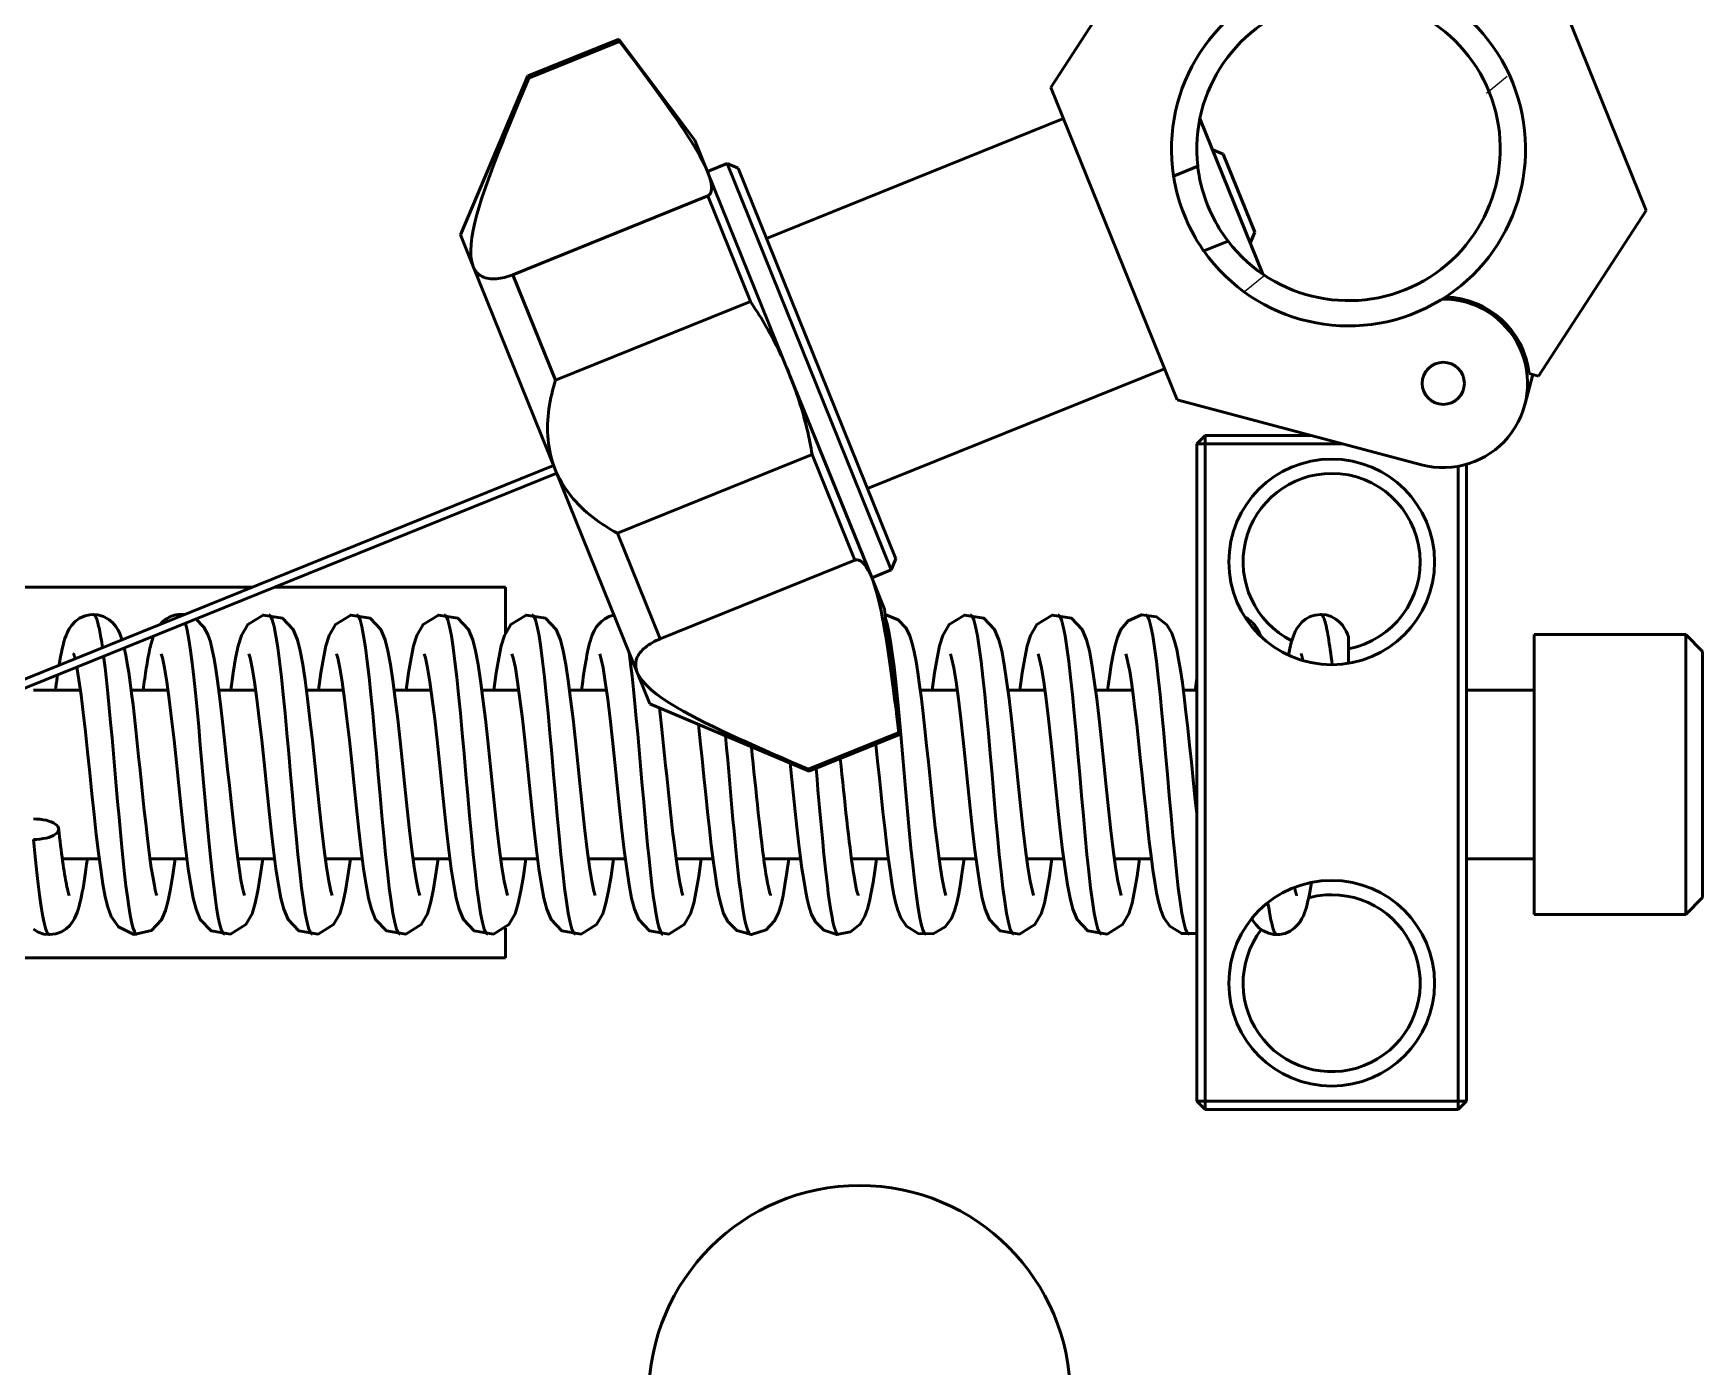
# Model space of a CAD drawing. Header units: millimetres. Extents: x 4915 to 15267, y 4787 to 10268.
# Drawn here: x 6015.1 to 6113.9, y 7292.2 to 7371.1 of the extents above; entities that cross this region are included whole.
import ezdxf

# ---------------------------------------------------------------- set-up
doc = ezdxf.new("R2010")
doc.units = ezdxf.units.MM
doc.layers.add('ハッチング', color=20, linetype='Continuous', lineweight=25)
doc.layers.add('外形線', color=7, linetype='Continuous', lineweight=50)

msp = doc.modelspace()

# ---------------------------------------------------------------- hatches: boundary and pattern name
at = {"layer": 'ハッチング'}
h = msp.add_hatch(dxfattribs=at)
h.set_pattern_fill('ANSI31', color=256, scale=253.44936, angle=-5.65199, style=0)
h.set_pattern_definition([(39.348, (4647.53, 6298.67), (-20.0868, 24.49934), [])])
h.paths.add_polyline_path([(6085.832, 7358.798), (6084.4, 7358.219), (6086.926, 7355.695), (6090.152, 7354.165), (6093.705, 7353.809), (6097.171, 7354.665), (6100.149, 7356.637), (6102.291, 7359.493), (6103.35, 7362.904), (6103.202, 7366.471), (6101.864, 7369.782), (6099.492, 7372.451), (6096.362, 7374.169), (6092.836, 7374.736), (6089.325, 7374.086), (6086.236, 7372.294), (6083.929, 7369.569), (6082.67, 7366.228), (6082.607, 7362.657), (6084.039, 7363.236), (6084.302, 7366.644), (6085.82, 7369.706), (6088.372, 7371.979), (6091.589, 7373.134), (6095.004, 7373.004), (6098.123, 7371.607), (6100.495, 7369.146), (6101.775, 7365.978), (6101.779, 7362.56), (6100.505, 7359.388), (6098.139, 7356.922), (6095.023, 7355.519), (6091.608, 7355.381), (6088.389, 7356.53)])

# ---------------------------------------------------------------- linework, layer by layer
at = {"layer": '外形線'}
for p, q in [((6082.311, 7378.631), (6075.345, 7367.904)), ((6110.576, 7360.614), (6103.1, 7379.118)), ((6044.399, 7368.584), (6049.771, 7370.755)), ((6044.452, 7368.453), (6049.825, 7370.624)), ((6049.825, 7370.624), (6049.771, 7370.755)), ((6054.279, 7364.774), (6049.771, 7370.755)), ((6040.401, 7359.167), (6044.399, 7368.584)), ((6044.452, 7368.453), (6044.399, 7368.584)), ((6075.345, 7367.904), (6082.821, 7349.401)), ((6076.093, 7366.054), (6058.514, 7358.952)), ((6084.162, 7366.058), (6087.881, 7356.853)), ((6055.03, 7362.914), (6054.279, 7364.774)), ((6085.55, 7363.956), (6084.9, 7364.231)), ((6085.55, 7363.956), (6087.419, 7359.33)), ((6056.183, 7363.391), (6055.026, 7362.923)), ((6059.886, 7350.896), (6055.03, 7362.914)), ((6065.901, 7339.336), (6056.183, 7363.391)), ((6056.832, 7363.115), (6056.183, 7363.391)), ((6056.832, 7363.115), (6066.177, 7339.986)), ((6082.607, 7362.657), (6084.039, 7363.236)), ((6043.503, 7356.816), (6055.035, 7361.475)), ((6057.56, 7355.225), (6055.035, 7361.475)), ((6104.208, 7350.809), (6110.576, 7360.614)), ((6041.152, 7357.308), (6040.401, 7359.167)), ((6085.832, 7358.798), (6084.4, 7358.219)), ((6087.419, 7359.33), (6087.143, 7358.68)), ((6046.008, 7345.289), (6041.152, 7357.308)), ((6043.503, 7356.816), (6046.029, 7350.566)), ((6057.56, 7355.225), (6046.029, 7350.566)), ((6064.741, 7338.878), (6059.886, 7350.896)), ((6082.073, 7351.251), (6064.495, 7344.149)), ((6103.869, 7350.906), (6103.39, 7349.101)), ((6104.208, 7350.809), (6103.647, 7350.97)), ((6082.821, 7349.401), (6097.287, 7345.56)), ((6084.479, 7347.296), (6083.98, 7346.797)), ((6084.479, 7346.797), (6083.98, 7346.797)), ((6083.98, 7346.797), (6083.98, 7307.882)), ((6090.747, 7347.296), (6084.479, 7347.296)), ((6084.479, 7346.797), (6084.479, 7347.296)), ((6084.479, 7346.797), (6092.626, 7346.797)), ((6084.479, 7307.882), (6084.479, 7346.797)), ((6049.688, 7341.508), (6061.22, 7346.167)), ((6063.745, 7339.916), (6061.22, 7346.167)), ((6045.915, 7345.52), (5987.534, 7321.933)), ((5987.721, 7321.471), (6046.101, 7345.058)), ((6050.864, 7333.271), (6046.008, 7345.289)), ((6099.447, 7345.471), (6099.447, 7307.882)), ((6099.945, 7307.882), (6099.945, 7345.587)), ((6049.688, 7341.508), (6052.214, 7335.257)), ((6063.745, 7339.916), (6052.214, 7335.257)), ((6066.177, 7339.986), (6065.901, 7339.336)), ((6065.493, 7337.019), (6064.741, 7338.878)), ((6065.901, 7339.336), (6064.745, 7338.869)), ((6006.149, 7338.316), (6028.082, 7338.316)), ((6029.414, 7338.316), (6043.069, 7338.316)), ((6043.069, 7335.604), (6043.069, 7338.316)), ((6065.493, 7337.019), (6066.405, 7329.585)), ((6103.937, 7335.504), (6103.937, 7318.94)), ((6103.937, 7335.504), (6112.917, 7335.504)), ((6112.917, 7318.94), (6112.917, 7335.504)), ((6113.915, 7334.506), (6112.917, 7335.504)), ((6113.915, 7334.506), (6113.915, 7319.938)), ((6051.615, 7331.412), (6050.864, 7333.271)), ((6017.914, 7332.211), (6015.13, 7332.211)), ((6023.103, 7332.211), (6020.918, 7332.211)), ((6028.292, 7332.211), (6026.107, 7332.211)), ((6033.48, 7332.211), (6031.295, 7332.211)), ((6038.669, 7332.211), (6036.484, 7332.211)), ((6043.858, 7332.211), (6041.673, 7332.211)), ((6049.046, 7332.211), (6046.861, 7332.211)), ((6069.801, 7332.211), (6067.616, 7332.211)), ((6074.99, 7332.211), (6072.805, 7332.211)), ((6080.179, 7332.211), (6077.994, 7332.211)), ((6083.98, 7332.211), (6083.183, 7332.211)), ((6103.937, 7332.211), (6099.945, 7332.211)), ((6051.615, 7331.412), (6061.032, 7327.414)), ((6066.352, 7329.716), (6060.979, 7327.546)), ((6061.032, 7327.414), (6066.405, 7329.585)), ((6066.405, 7329.585), (6066.352, 7329.716)), ((6061.032, 7327.414), (6060.979, 7327.546)), ((6019.03, 7322.233), (6016.845, 7322.233)), ((6024.218, 7322.233), (6022.033, 7322.233)), ((6029.407, 7322.233), (6027.222, 7322.233)), ((6034.596, 7322.233), (6032.411, 7322.233)), ((6039.785, 7322.233), (6037.6, 7322.233)), ((6044.973, 7322.233), (6042.788, 7322.233)), ((6050.162, 7322.233), (6047.977, 7322.233)), ((6055.351, 7322.233), (6053.166, 7322.233)), ((6060.54, 7322.233), (6058.355, 7322.233)), ((6065.728, 7322.233), (6063.543, 7322.233)), ((6070.917, 7322.233), (6068.732, 7322.233)), ((6076.106, 7322.233), (6073.921, 7322.233)), ((6081.294, 7322.233), (6079.109, 7322.233)), ((6103.937, 7322.233), (6099.945, 7322.233)), ((6113.915, 7319.938), (6112.917, 7318.94)), ((6043.069, 7316.363), (6043.069, 7318.135)), ((6103.937, 7318.94), (6112.917, 7318.94)), ((6043.069, 7316.363), (6006.149, 7316.363)), ((6084.479, 7307.882), (6083.98, 7307.882)), ((6083.98, 7307.882), (6084.479, 7307.383)), ((6099.447, 7307.882), (6084.479, 7307.882)), ((6084.479, 7307.882), (6084.479, 7307.383)), ((6084.479, 7307.383), (6099.447, 7307.383)), ((6099.447, 7307.383), (6099.945, 7307.882)), ((6099.447, 7307.383), (6099.447, 7307.882)), ((6099.945, 7307.882), (6099.447, 7307.882))]:
    msp.add_line(p, q, dxfattribs=at).dxf.unprotected_set("ltscale", 0)
for points in [[(6049.825, 7370.624), (6050.099, 7370.258), (6050.378, 7369.887), (6050.658, 7369.512), (6050.938, 7369.136), (6051.217, 7368.76), (6051.493, 7368.387), (6051.764, 7368.018), (6052.029, 7367.656), (6052.286, 7367.301), (6052.535, 7366.955), (6052.773, 7366.621), (6053, 7366.298), (6053.224, 7365.976), (6053.444, 7365.655), (6053.658, 7365.336), (6053.864, 7365.023), (6054.059, 7364.717), (6054.243, 7364.42), (6054.413, 7364.134), (6054.568, 7363.861), (6054.707, 7363.601), (6054.831, 7363.356), (6054.939, 7363.127), (6055.03, 7362.914)], [(6041.152, 7357.308), (6041.071, 7357.576), (6041.024, 7357.886), (6041.011, 7358.234), (6041.03, 7358.615), (6041.08, 7359.025), (6041.158, 7359.459), (6041.26, 7359.911), (6041.38, 7360.373), (6041.515, 7360.839), (6041.659, 7361.302), (6041.814, 7361.768), (6041.979, 7362.248), (6042.156, 7362.739), (6042.342, 7363.241), (6042.536, 7363.752), (6042.736, 7364.27), (6042.943, 7364.792), (6043.153, 7365.319), (6043.367, 7365.847), (6043.584, 7366.376), (6043.801, 7366.903), (6044.019, 7367.426), (6044.236, 7367.943), (6044.452, 7368.453)], [(6055.03, 7362.914), (6055.066, 7362.821), (6055.1, 7362.73), (6055.131, 7362.641), (6055.158, 7362.554), (6055.183, 7362.469), (6055.205, 7362.387), (6055.223, 7362.307), (6055.238, 7362.23), (6055.25, 7362.156), (6055.258, 7362.085), (6055.264, 7362.018), (6055.265, 7361.954), (6055.263, 7361.893), (6055.258, 7361.836), (6055.249, 7361.783), (6055.237, 7361.734), (6055.222, 7361.688), (6055.203, 7361.647), (6055.182, 7361.609), (6055.158, 7361.574), (6055.131, 7361.544), (6055.101, 7361.517), (6055.069, 7361.494), (6055.035, 7361.475)], [(6084.4, 7358.219), (6084.347, 7358.295), (6084.278, 7358.395), (6084.198, 7358.516), (6084.108, 7358.655), (6084.012, 7358.809), (6083.908, 7358.984), (6083.798, 7359.179), (6083.683, 7359.391), (6083.568, 7359.617), (6083.455, 7359.853), (6083.347, 7360.094), (6083.246, 7360.334), (6083.152, 7360.577), (6083.062, 7360.826), (6082.979, 7361.074), (6082.905, 7361.317), (6082.84, 7361.549), (6082.785, 7361.766), (6082.738, 7361.964), (6082.7, 7362.141), (6082.668, 7362.304), (6082.641, 7362.447), (6082.621, 7362.566), (6082.607, 7362.657)], [(6084.039, 7363.236), (6084.05, 7363.143), (6084.066, 7363.022), (6084.087, 7362.877), (6084.114, 7362.713), (6084.147, 7362.534), (6084.189, 7362.334), (6084.24, 7362.115), (6084.301, 7361.881), (6084.372, 7361.637), (6084.452, 7361.388), (6084.54, 7361.139), (6084.634, 7360.895), (6084.736, 7360.655), (6084.845, 7360.414), (6084.961, 7360.179), (6085.079, 7359.954), (6085.198, 7359.744), (6085.313, 7359.551), (6085.422, 7359.378), (6085.523, 7359.226), (6085.618, 7359.089), (6085.703, 7358.97), (6085.775, 7358.872), (6085.832, 7358.798)], [(6043.503, 7356.816), (6043.381, 7356.771), (6043.258, 7356.73), (6043.135, 7356.692), (6043.012, 7356.659), (6042.889, 7356.631), (6042.767, 7356.607), (6042.647, 7356.589), (6042.528, 7356.576), (6042.411, 7356.569), (6042.296, 7356.568), (6042.185, 7356.573), (6042.077, 7356.586), (6041.972, 7356.606), (6041.872, 7356.633), (6041.776, 7356.668), (6041.685, 7356.71), (6041.598, 7356.759), (6041.517, 7356.816), (6041.442, 7356.88), (6041.372, 7356.951), (6041.307, 7357.029), (6041.249, 7357.115), (6041.198, 7357.208), (6041.152, 7357.308)], [(6057.56, 7355.225), (6057.664, 7355.071), (6057.769, 7354.915), (6057.874, 7354.754), (6057.98, 7354.59), (6058.085, 7354.423), (6058.191, 7354.253), (6058.296, 7354.08), (6058.401, 7353.904), (6058.505, 7353.726), (6058.608, 7353.545), (6058.71, 7353.362), (6058.811, 7353.177), (6058.911, 7352.991), (6059.009, 7352.802), (6059.106, 7352.613), (6059.201, 7352.422), (6059.294, 7352.231), (6059.385, 7352.04), (6059.474, 7351.848), (6059.561, 7351.656), (6059.646, 7351.465), (6059.729, 7351.274), (6059.808, 7351.085), (6059.886, 7350.896)], [(6059.886, 7350.896), (6059.961, 7350.707), (6060.035, 7350.515), (6060.109, 7350.32), (6060.18, 7350.124), (6060.251, 7349.926), (6060.32, 7349.726), (6060.387, 7349.524), (6060.453, 7349.322), (6060.517, 7349.119), (6060.579, 7348.916), (6060.639, 7348.712), (6060.697, 7348.509), (6060.753, 7348.306), (6060.807, 7348.103), (6060.858, 7347.901), (6060.907, 7347.701), (6060.954, 7347.502), (6060.998, 7347.304), (6061.041, 7347.108), (6061.081, 7346.915), (6061.119, 7346.724), (6061.155, 7346.535), (6061.188, 7346.35), (6061.22, 7346.167)], [(6046.008, 7345.289), (6045.928, 7345.498), (6045.857, 7345.711), (6045.792, 7345.928), (6045.736, 7346.148), (6045.688, 7346.37), (6045.647, 7346.595), (6045.613, 7346.822), (6045.587, 7347.05), (6045.569, 7347.279), (6045.558, 7347.509), (6045.555, 7347.738), (6045.559, 7347.968), (6045.569, 7348.197), (6045.587, 7348.425), (6045.61, 7348.651), (6045.639, 7348.876), (6045.673, 7349.098), (6045.712, 7349.318), (6045.756, 7349.535), (6045.804, 7349.749), (6045.855, 7349.96), (6045.91, 7350.166), (6045.968, 7350.368), (6046.029, 7350.566)], [(6049.688, 7341.508), (6049.507, 7341.608), (6049.325, 7341.713), (6049.143, 7341.823), (6048.959, 7341.939), (6048.776, 7342.06), (6048.594, 7342.186), (6048.413, 7342.317), (6048.234, 7342.453), (6048.057, 7342.594), (6047.883, 7342.741), (6047.712, 7342.893), (6047.545, 7343.05), (6047.383, 7343.212), (6047.226, 7343.38), (6047.075, 7343.553), (6046.929, 7343.73), (6046.789, 7343.912), (6046.655, 7344.099), (6046.529, 7344.289), (6046.409, 7344.483), (6046.297, 7344.68), (6046.192, 7344.88), (6046.096, 7345.083), (6046.008, 7345.289)], [(6063.745, 7339.916), (6063.783, 7339.927), (6063.822, 7339.933), (6063.862, 7339.934), (6063.903, 7339.931), (6063.944, 7339.923), (6063.985, 7339.91), (6064.028, 7339.893), (6064.07, 7339.871), (6064.113, 7339.844), (6064.156, 7339.812), (6064.2, 7339.775), (6064.243, 7339.732), (6064.287, 7339.685), (6064.33, 7339.633), (6064.373, 7339.576), (6064.416, 7339.515), (6064.458, 7339.449), (6064.5, 7339.379), (6064.542, 7339.305), (6064.583, 7339.226), (6064.624, 7339.145), (6064.664, 7339.059), (6064.703, 7338.97), (6064.741, 7338.878)], [(6064.741, 7338.878), (6064.824, 7338.662), (6064.905, 7338.422), (6064.986, 7338.16), (6065.066, 7337.876), (6065.144, 7337.572), (6065.221, 7337.248), (6065.295, 7336.907), (6065.367, 7336.551), (6065.437, 7336.182), (6065.504, 7335.805), (6065.569, 7335.421), (6065.632, 7335.034), (6065.693, 7334.644), (6065.753, 7334.238), (6065.815, 7333.817), (6065.876, 7333.383), (6065.937, 7332.938), (6065.999, 7332.484), (6066.06, 7332.024), (6066.12, 7331.56), (6066.18, 7331.095), (6066.238, 7330.631), (6066.296, 7330.17), (6066.352, 7329.716)], [(6016.65, 7333.697), (6016.695, 7333.962), (6016.741, 7334.212), (6016.787, 7334.448), (6016.836, 7334.671), (6016.887, 7334.883), (6016.941, 7335.083), (6017, 7335.274), (6017.064, 7335.461), (6017.145, 7335.65), (6017.251, 7335.848), (6017.396, 7336.059), (6017.597, 7336.277), (6017.865, 7336.476), (6018.194, 7336.625), (6018.559, 7336.697), (6018.934, 7336.68), (6019.289, 7336.577), (6019.596, 7336.406), (6019.839, 7336.196), (6020.018, 7335.978), (6020.145, 7335.771), (6020.238, 7335.578), (6020.313, 7335.39), (6020.377, 7335.203)], [(6019.218, 7334.733), (6019.196, 7334.889), (6019.173, 7335.039), (6019.151, 7335.182), (6019.128, 7335.32), (6019.105, 7335.451), (6019.083, 7335.577), (6019.06, 7335.696), (6019.038, 7335.808), (6019.015, 7335.914), (6018.993, 7336.014), (6018.97, 7336.107), (6018.947, 7336.194), (6018.925, 7336.273), (6018.902, 7336.347), (6018.88, 7336.413), (6018.857, 7336.473), (6018.835, 7336.526), (6018.812, 7336.572), (6018.789, 7336.611), (6018.767, 7336.643), (6018.744, 7336.668), (6018.722, 7336.686), (6018.699, 7336.697), (6018.677, 7336.701)], [(6022.627, 7336.112), (6022.663, 7336.153), (6022.702, 7336.195), (6022.743, 7336.237), (6022.787, 7336.278), (6022.833, 7336.318), (6022.881, 7336.358), (6022.932, 7336.397), (6022.986, 7336.434), (6023.042, 7336.469), (6023.1, 7336.503), (6023.161, 7336.534), (6023.223, 7336.564), (6023.287, 7336.591), (6023.353, 7336.615), (6023.42, 7336.637), (6023.488, 7336.655), (6023.557, 7336.671), (6023.628, 7336.683), (6023.699, 7336.692), (6023.771, 7336.698), (6023.843, 7336.701), (6023.915, 7336.701), (6023.986, 7336.697), (6024.057, 7336.69)], [(6023.953, 7336.645), (6023.95, 7336.649), (6023.946, 7336.653), (6023.942, 7336.657), (6023.939, 7336.661), (6023.935, 7336.665), (6023.931, 7336.668), (6023.928, 7336.671), (6023.924, 7336.675), (6023.92, 7336.677), (6023.917, 7336.68), (6023.913, 7336.683), (6023.909, 7336.685), (6023.906, 7336.687), (6023.902, 7336.689), (6023.898, 7336.691), (6023.895, 7336.693), (6023.891, 7336.694), (6023.887, 7336.695), (6023.884, 7336.696), (6023.88, 7336.697), (6023.876, 7336.698), (6023.873, 7336.699), (6023.869, 7336.699), (6023.865, 7336.699)], [(6026.46, 7317.743), (6026.363, 7317.809), (6026.266, 7318.004), (6026.17, 7318.324), (6026.073, 7318.764), (6025.976, 7319.321), (6025.88, 7319.988), (6025.783, 7320.754), (6025.686, 7321.607), (6025.59, 7322.536), (6025.493, 7323.53), (6025.396, 7324.576), (6025.299, 7325.657), (6025.203, 7326.76), (6025.106, 7327.869), (6025.009, 7328.968), (6024.913, 7330.044), (6024.816, 7331.082), (6024.719, 7332.068), (6024.623, 7332.986), (6024.526, 7333.824), (6024.429, 7334.573), (6024.333, 7335.222), (6024.236, 7335.762), (6024.139, 7336.184)], [(6024.749, 7336.431), (6025.226, 7335.949), (6025.458, 7335.504), (6025.602, 7335.078), (6025.719, 7334.611), (6025.828, 7334.072), (6025.93, 7333.461), (6026.031, 7332.779), (6026.13, 7332.026), (6026.23, 7331.206), (6026.33, 7330.335), (6026.429, 7329.428), (6026.528, 7328.488), (6026.627, 7327.533), (6026.726, 7326.578), (6026.825, 7325.632), (6026.924, 7324.713), (6027.023, 7323.834), (6027.122, 7323.006), (6027.22, 7322.249), (6027.318, 7321.57), (6027.413, 7320.988), (6027.504, 7320.523), (6027.583, 7320.197), (6027.626, 7320.066)], [(6026.813, 7332.211), (6026.955, 7333.235), (6027.1, 7334.115), (6027.248, 7334.837), (6027.44, 7335.459), (6027.813, 7336.109), (6028.724, 7336.666), (6029.868, 7336.475), (6030.504, 7335.803), (6030.757, 7335.193), (6030.924, 7334.537), (6031.073, 7333.744), (6031.216, 7332.801), (6031.358, 7331.711), (6031.499, 7330.508), (6031.64, 7329.217), (6031.78, 7327.875), (6031.921, 7326.518), (6032.061, 7325.187), (6032.202, 7323.92), (6032.342, 7322.759), (6032.481, 7321.74), (6032.616, 7320.909), (6032.741, 7320.314), (6032.814, 7320.066)], [(6031.648, 7317.745), (6031.54, 7317.824), (6031.432, 7318.067), (6031.324, 7318.467), (6031.216, 7319.015), (6031.108, 7319.702), (6031, 7320.52), (6030.892, 7321.453), (6030.784, 7322.484), (6030.676, 7323.595), (6030.567, 7324.769), (6030.459, 7325.985), (6030.351, 7327.222), (6030.243, 7328.46), (6030.135, 7329.675), (6030.027, 7330.849), (6029.919, 7331.96), (6029.811, 7332.992), (6029.703, 7333.925), (6029.595, 7334.741), (6029.486, 7335.429), (6029.378, 7335.978), (6029.27, 7336.378), (6029.162, 7336.619), (6029.054, 7336.699)], [(6032.001, 7332.211), (6032.144, 7333.236), (6032.289, 7334.115), (6032.439, 7334.838), (6032.633, 7335.461), (6033.001, 7336.108), (6033.914, 7336.667), (6035.057, 7336.475), (6035.693, 7335.803), (6035.946, 7335.193), (6036.112, 7334.537), (6036.262, 7333.744), (6036.405, 7332.799), (6036.547, 7331.709), (6036.688, 7330.507), (6036.829, 7329.214), (6036.969, 7327.874), (6037.11, 7326.515), (6037.25, 7325.186), (6037.391, 7323.918), (6037.531, 7322.758), (6037.67, 7321.739), (6037.805, 7320.908), (6037.93, 7320.314), (6038.003, 7320.066)], [(6036.837, 7317.745), (6036.729, 7317.827), (6036.621, 7318.067), (6036.513, 7318.465), (6036.405, 7319.015), (6036.297, 7319.704), (6036.189, 7320.52), (6036.08, 7321.452), (6035.972, 7322.483), (6035.864, 7323.596), (6035.756, 7324.77), (6035.648, 7325.985), (6035.54, 7327.222), (6035.432, 7328.459), (6035.324, 7329.675), (6035.216, 7330.85), (6035.108, 7331.961), (6034.999, 7332.991), (6034.891, 7333.923), (6034.783, 7334.742), (6034.675, 7335.431), (6034.567, 7335.977), (6034.459, 7336.376), (6034.351, 7336.619), (6034.243, 7336.701)], [(6037.19, 7332.211), (6037.332, 7333.237), (6037.478, 7334.115), (6037.629, 7334.839), (6037.822, 7335.462), (6038.189, 7336.107), (6039.104, 7336.667), (6040.247, 7336.474), (6040.882, 7335.802), (6041.135, 7335.192), (6041.301, 7334.537), (6041.45, 7333.743), (6041.594, 7332.799), (6041.736, 7331.708), (6041.877, 7330.506), (6042.018, 7329.214), (6042.158, 7327.873), (6042.299, 7326.515), (6042.439, 7325.186), (6042.58, 7323.918), (6042.719, 7322.758), (6042.858, 7321.739), (6042.994, 7320.908), (6043.119, 7320.314), (6043.192, 7320.066)], [(6042.026, 7317.743), (6041.918, 7317.826), (6041.81, 7318.069), (6041.702, 7318.466), (6041.593, 7319.013), (6041.485, 7319.703), (6041.377, 7320.521), (6041.269, 7321.453), (6041.161, 7322.483), (6041.053, 7323.595), (6040.945, 7324.769), (6040.837, 7325.985), (6040.729, 7327.222), (6040.621, 7328.459), (6040.512, 7329.675), (6040.404, 7330.849), (6040.296, 7331.961), (6040.188, 7332.992), (6040.08, 7333.923), (6039.972, 7334.74), (6039.864, 7335.43), (6039.756, 7335.979), (6039.648, 7336.377), (6039.54, 7336.617), (6039.431, 7336.699)], [(6042.379, 7332.211), (6042.521, 7333.236), (6042.667, 7334.115), (6042.817, 7334.839), (6043.011, 7335.462), (6043.378, 7336.107), (6044.292, 7336.667), (6045.435, 7336.475), (6046.071, 7335.803), (6046.324, 7335.193), (6046.49, 7334.537), (6046.639, 7333.743), (6046.783, 7332.799), (6046.925, 7331.708), (6047.066, 7330.506), (6047.206, 7329.214), (6047.347, 7327.873), (6047.487, 7326.515), (6047.628, 7325.186), (6047.768, 7323.918), (6047.908, 7322.758), (6048.047, 7321.739), (6048.183, 7320.908), (6048.307, 7320.314), (6048.38, 7320.066)], [(6047.215, 7317.745), (6047.106, 7317.824), (6046.998, 7318.067), (6046.89, 7318.467), (6046.782, 7319.015), (6046.674, 7319.702), (6046.566, 7320.52), (6046.458, 7321.453), (6046.35, 7322.484), (6046.242, 7323.595), (6046.134, 7324.769), (6046.026, 7325.985), (6045.917, 7327.222), (6045.809, 7328.46), (6045.701, 7329.675), (6045.593, 7330.848), (6045.485, 7331.96), (6045.377, 7332.992), (6045.269, 7333.925), (6045.161, 7334.741), (6045.053, 7335.429), (6044.945, 7335.978), (6044.836, 7336.378), (6044.728, 7336.619), (6044.62, 7336.699)], [(6047.568, 7332.211), (6047.603, 7332.48), (6047.639, 7332.741), (6047.674, 7332.994), (6047.71, 7333.238), (6047.746, 7333.473), (6047.782, 7333.698), (6047.819, 7333.913), (6047.856, 7334.117), (6047.892, 7334.312), (6047.929, 7334.496), (6047.967, 7334.673), (6048.007, 7334.842), (6048.05, 7335.005), (6048.096, 7335.162), (6048.146, 7335.315), (6048.201, 7335.466), (6048.263, 7335.618), (6048.341, 7335.776), (6048.441, 7335.94), (6048.571, 7336.112), (6048.742, 7336.288), (6048.954, 7336.45), (6049.208, 7336.582), (6049.491, 7336.669)], [(6065.532, 7336.693), (6066.317, 7336.39), (6066.776, 7335.887), (6066.996, 7335.431), (6067.139, 7334.983), (6067.256, 7334.486), (6067.365, 7333.911), (6067.471, 7333.256), (6067.576, 7332.518), (6067.68, 7331.705), (6067.783, 7330.833), (6067.887, 7329.909), (6067.99, 7328.945), (6068.093, 7327.96), (6068.196, 7326.965), (6068.299, 7325.975), (6068.402, 7325.01), (6068.505, 7324.08), (6068.607, 7323.205), (6068.71, 7322.399), (6068.811, 7321.677), (6068.911, 7321.057), (6069.007, 7320.555), (6069.09, 7320.207), (6069.135, 7320.066)], [(6067.969, 7317.746), (6067.869, 7317.815), (6067.769, 7318.022), (6067.668, 7318.367), (6067.568, 7318.843), (6067.468, 7319.442), (6067.367, 7320.154), (6067.267, 7320.971), (6067.167, 7321.882), (6067.066, 7322.871), (6066.966, 7323.924), (6066.866, 7325.025), (6066.765, 7326.158), (6066.665, 7327.308), (6066.564, 7328.457), (6066.464, 7329.587), (6066.364, 7330.683), (6066.263, 7331.726), (6066.163, 7332.703), (6066.063, 7333.601), (6065.962, 7334.404), (6065.862, 7335.101), (6065.762, 7335.68), (6065.661, 7336.136), (6065.561, 7336.461)], [(6068.323, 7332.211), (6068.465, 7333.237), (6068.61, 7334.115), (6068.761, 7334.839), (6068.954, 7335.462), (6069.322, 7336.107), (6070.236, 7336.667), (6071.379, 7336.474), (6072.015, 7335.803), (6072.267, 7335.193), (6072.434, 7334.537), (6072.583, 7333.743), (6072.726, 7332.799), (6072.868, 7331.708), (6073.009, 7330.506), (6073.15, 7329.214), (6073.29, 7327.873), (6073.431, 7326.515), (6073.571, 7325.186), (6073.712, 7323.918), (6073.852, 7322.758), (6073.991, 7321.739), (6074.127, 7320.908), (6074.251, 7320.314), (6074.324, 7320.066)], [(6073.158, 7317.744), (6073.05, 7317.827), (6072.942, 7318.068), (6072.834, 7318.465), (6072.726, 7319.013), (6072.618, 7319.703), (6072.51, 7320.521), (6072.402, 7321.452), (6072.293, 7322.483), (6072.185, 7323.595), (6072.077, 7324.769), (6071.969, 7325.985), (6071.861, 7327.222), (6071.753, 7328.459), (6071.645, 7329.675), (6071.537, 7330.849), (6071.429, 7331.962), (6071.321, 7332.992), (6071.212, 7333.923), (6071.104, 7334.741), (6070.996, 7335.431), (6070.888, 7335.979), (6070.78, 7336.376), (6070.672, 7336.618), (6070.564, 7336.7)], [(6073.511, 7332.211), (6073.654, 7333.237), (6073.799, 7334.115), (6073.95, 7334.839), (6074.143, 7335.462), (6074.511, 7336.107), (6075.424, 7336.667), (6076.568, 7336.474), (6077.203, 7335.803), (6077.456, 7335.193), (6077.622, 7334.537), (6077.772, 7333.743), (6077.915, 7332.799), (6078.057, 7331.708), (6078.198, 7330.506), (6078.339, 7329.214), (6078.479, 7327.873), (6078.62, 7326.515), (6078.76, 7325.186), (6078.901, 7323.918), (6079.04, 7322.758), (6079.179, 7321.739), (6079.315, 7320.908), (6079.44, 7320.314), (6079.513, 7320.066)], [(6078.347, 7317.744), (6078.239, 7317.825), (6078.131, 7318.068), (6078.023, 7318.467), (6077.915, 7319.014), (6077.806, 7319.702), (6077.698, 7320.52), (6077.59, 7321.453), (6077.482, 7322.484), (6077.374, 7323.595), (6077.266, 7324.769), (6077.158, 7325.985), (6077.05, 7327.222), (6076.942, 7328.459), (6076.834, 7329.675), (6076.725, 7330.848), (6076.617, 7331.961), (6076.509, 7332.992), (6076.401, 7333.924), (6076.293, 7334.74), (6076.185, 7335.429), (6076.077, 7335.979), (6075.969, 7336.378), (6075.861, 7336.618), (6075.753, 7336.698)], [(6078.7, 7332.211), (6078.808, 7333.002), (6078.917, 7333.712), (6079.028, 7334.33), (6079.145, 7334.864), (6079.287, 7335.34), (6079.491, 7335.808), (6079.919, 7336.327), (6080.701, 7336.683), (6081.588, 7336.562), (6082.208, 7336.078), (6082.501, 7335.583), (6082.666, 7335.124), (6082.791, 7334.628), (6082.906, 7334.054), (6083.016, 7333.394), (6083.125, 7332.645), (6083.233, 7331.814), (6083.34, 7330.917), (6083.447, 7329.964), (6083.554, 7328.967), (6083.66, 7327.948), (6083.767, 7326.916), (6083.874, 7325.892), (6083.98, 7324.897)], [(6083.536, 7317.746), (6083.428, 7317.825), (6083.319, 7318.066), (6083.211, 7318.466), (6083.103, 7319.015), (6082.995, 7319.703), (6082.887, 7320.52), (6082.779, 7321.452), (6082.671, 7322.484), (6082.563, 7323.596), (6082.455, 7324.769), (6082.347, 7325.985), (6082.238, 7327.222), (6082.13, 7328.459), (6082.022, 7329.676), (6081.914, 7330.849), (6081.806, 7331.96), (6081.698, 7332.991), (6081.59, 7333.924), (6081.482, 7334.742), (6081.374, 7335.43), (6081.266, 7335.977), (6081.158, 7336.377), (6081.049, 7336.62), (6080.941, 7336.7)], [(6086.833, 7336.536), (6086.907, 7336.497), (6086.977, 7336.455), (6087.044, 7336.41), (6087.107, 7336.363), (6087.167, 7336.315), (6087.223, 7336.265), (6087.275, 7336.214), (6087.324, 7336.163), (6087.368, 7336.112), (6087.41, 7336.061), (6087.448, 7336.01), (6087.484, 7335.96), (6087.516, 7335.91), (6087.547, 7335.862), (6087.574, 7335.814), (6087.6, 7335.767), (6087.625, 7335.721), (6087.647, 7335.675), (6087.669, 7335.63), (6087.689, 7335.586), (6087.707, 7335.542), (6087.725, 7335.498), (6087.743, 7335.454), (6087.759, 7335.41)], [(6089.398, 7334.292), (6089.438, 7334.492), (6089.479, 7334.682), (6089.522, 7334.863), (6089.569, 7335.037), (6089.619, 7335.206), (6089.675, 7335.37), (6089.737, 7335.532), (6089.811, 7335.698), (6089.907, 7335.872), (6090.034, 7336.054), (6090.204, 7336.243), (6090.423, 7336.423), (6090.69, 7336.57), (6090.994, 7336.667), (6091.316, 7336.701), (6091.638, 7336.669), (6091.942, 7336.573), (6092.209, 7336.426), (6092.43, 7336.247), (6092.6, 7336.059), (6092.727, 7335.874), (6092.823, 7335.701), (6092.898, 7335.536), (6092.961, 7335.375)], [(6091.992, 7333.725), (6091.964, 7333.955), (6091.935, 7334.177), (6091.907, 7334.391), (6091.879, 7334.597), (6091.851, 7334.795), (6091.823, 7334.984), (6091.795, 7335.164), (6091.767, 7335.335), (6091.739, 7335.497), (6091.711, 7335.649), (6091.683, 7335.792), (6091.655, 7335.925), (6091.627, 7336.048), (6091.599, 7336.16), (6091.571, 7336.262), (6091.543, 7336.353), (6091.515, 7336.434), (6091.487, 7336.504), (6091.459, 7336.563), (6091.431, 7336.612), (6091.403, 7336.65), (6091.375, 7336.677), (6091.347, 7336.693), (6091.319, 7336.699)], [(6021.624, 7332.211), (6021.647, 7332.388), (6021.67, 7332.562), (6021.693, 7332.731), (6021.717, 7332.897), (6021.74, 7333.059), (6021.763, 7333.217), (6021.787, 7333.371), (6021.81, 7333.522), (6021.834, 7333.669), (6021.858, 7333.811), (6021.882, 7333.95), (6021.906, 7334.084), (6021.93, 7334.215), (6021.955, 7334.341), (6021.98, 7334.462), (6022.005, 7334.58), (6022.03, 7334.694), (6022.057, 7334.805), (6022.084, 7334.913), (6022.112, 7335.017), (6022.141, 7335.12), (6022.171, 7335.219), (6022.202, 7335.318), (6022.236, 7335.415)], [(6050.864, 7333.271), (6050.827, 7333.374), (6050.8, 7333.477), (6050.782, 7333.579), (6050.774, 7333.68), (6050.775, 7333.78), (6050.785, 7333.878), (6050.804, 7333.975), (6050.831, 7334.071), (6050.868, 7334.164), (6050.913, 7334.256), (6050.966, 7334.345), (6051.027, 7334.432), (6051.097, 7334.516), (6051.173, 7334.598), (6051.256, 7334.677), (6051.345, 7334.753), (6051.439, 7334.826), (6051.539, 7334.897), (6051.643, 7334.964), (6051.751, 7335.029), (6051.863, 7335.091), (6051.977, 7335.149), (6052.095, 7335.205), (6052.214, 7335.257)], [(6092.961, 7333.808), (6092.961, 7333.941), (6092.961, 7334.069), (6092.961, 7334.192), (6092.961, 7334.31), (6092.961, 7334.422), (6092.961, 7334.527), (6092.961, 7334.626), (6092.961, 7334.717), (6092.961, 7334.802), (6092.961, 7334.881), (6092.961, 7334.953), (6092.961, 7335.019), (6092.961, 7335.079), (6092.961, 7335.133), (6092.961, 7335.181), (6092.961, 7335.223), (6092.961, 7335.26), (6092.961, 7335.292), (6092.961, 7335.318), (6092.961, 7335.339), (6092.961, 7335.355), (6092.961, 7335.366), (6092.961, 7335.373), (6092.961, 7335.375)], [(6017.596, 7334.079), (6017.591, 7334.101), (6017.586, 7334.122), (6017.581, 7334.143), (6017.576, 7334.163), (6017.571, 7334.182), (6017.566, 7334.2), (6017.561, 7334.218), (6017.556, 7334.234), (6017.552, 7334.251), (6017.547, 7334.266), (6017.543, 7334.28), (6017.539, 7334.294), (6017.535, 7334.307), (6017.531, 7334.318), (6017.528, 7334.329), (6017.525, 7334.339), (6017.522, 7334.348), (6017.519, 7334.355), (6017.517, 7334.362), (6017.515, 7334.368), (6017.513, 7334.372), (6017.512, 7334.375), (6017.511, 7334.377), (6017.511, 7334.378)], [(6021.271, 7317.745), (6021.188, 7317.793), (6021.106, 7317.934), (6021.023, 7318.168), (6020.94, 7318.493), (6020.858, 7318.906), (6020.775, 7319.403), (6020.692, 7319.978), (6020.61, 7320.624), (6020.527, 7321.335), (6020.444, 7322.107), (6020.362, 7322.93), (6020.279, 7323.797), (6020.197, 7324.697), (6020.114, 7325.622), (6020.031, 7326.563), (6019.949, 7327.51), (6019.866, 7328.455), (6019.783, 7329.388), (6019.701, 7330.3), (6019.618, 7331.18), (6019.535, 7332.021), (6019.453, 7332.812), (6019.37, 7333.549), (6019.287, 7334.223)], [(6020.506, 7334.717), (6020.599, 7334.281), (6020.688, 7333.793), (6020.773, 7333.254), (6020.858, 7332.665), (6020.941, 7332.027), (6021.026, 7331.341), (6021.11, 7330.616), (6021.193, 7329.863), (6021.276, 7329.086), (6021.36, 7328.289), (6021.443, 7327.484), (6021.527, 7326.68), (6021.61, 7325.881), (6021.694, 7325.096), (6021.777, 7324.339), (6021.86, 7323.612), (6021.943, 7322.924), (6022.026, 7322.287), (6022.108, 7321.707), (6022.189, 7321.191), (6022.268, 7320.752), (6022.342, 7320.403), (6022.405, 7320.162), (6022.437, 7320.066)], [(6028.701, 7322.233), (6028.559, 7321.208), (6028.413, 7320.329), (6028.262, 7319.605), (6028.069, 7318.982), (6027.702, 7318.337), (6026.788, 7317.777), (6025.645, 7317.97), (6025.009, 7318.642), (6024.756, 7319.252), (6024.59, 7319.907), (6024.441, 7320.701), (6024.297, 7321.645), (6024.155, 7322.736), (6024.014, 7323.938), (6023.874, 7325.23), (6023.733, 7326.571), (6023.592, 7327.929), (6023.452, 7329.258), (6023.312, 7330.526), (6023.172, 7331.686), (6023.033, 7332.705), (6022.897, 7333.536), (6022.773, 7334.13), (6022.699, 7334.378)], [(6033.89, 7322.233), (6033.747, 7321.208), (6033.602, 7320.329), (6033.451, 7319.605), (6033.258, 7318.982), (6032.89, 7318.337), (6031.977, 7317.777), (6030.833, 7317.97), (6030.198, 7318.642), (6029.945, 7319.252), (6029.779, 7319.907), (6029.629, 7320.701), (6029.486, 7321.645), (6029.344, 7322.736), (6029.203, 7323.938), (6029.062, 7325.23), (6028.922, 7326.571), (6028.781, 7327.929), (6028.641, 7329.258), (6028.5, 7330.526), (6028.361, 7331.686), (6028.222, 7332.705), (6028.086, 7333.536), (6027.961, 7334.13), (6027.888, 7334.378)], [(6039.078, 7322.233), (6038.936, 7321.208), (6038.791, 7320.329), (6038.64, 7319.605), (6038.447, 7318.982), (6038.079, 7318.337), (6037.165, 7317.777), (6036.022, 7317.97), (6035.386, 7318.642), (6035.134, 7319.252), (6034.967, 7319.907), (6034.818, 7320.701), (6034.675, 7321.645), (6034.533, 7322.736), (6034.392, 7323.938), (6034.251, 7325.23), (6034.111, 7326.571), (6033.97, 7327.929), (6033.83, 7329.258), (6033.689, 7330.526), (6033.549, 7331.686), (6033.41, 7332.705), (6033.274, 7333.536), (6033.15, 7334.13), (6033.077, 7334.378)], [(6044.267, 7322.233), (6044.125, 7321.208), (6043.98, 7320.329), (6043.828, 7319.605), (6043.635, 7318.982), (6043.268, 7318.337), (6042.354, 7317.777), (6041.211, 7317.97), (6040.575, 7318.642), (6040.322, 7319.252), (6040.156, 7319.907), (6040.007, 7320.701), (6039.863, 7321.645), (6039.721, 7322.736), (6039.58, 7323.938), (6039.44, 7325.23), (6039.299, 7326.571), (6039.159, 7327.929), (6039.018, 7329.258), (6038.878, 7330.526), (6038.738, 7331.686), (6038.599, 7332.705), (6038.463, 7333.536), (6038.339, 7334.13), (6038.266, 7334.378)], [(6049.456, 7322.233), (6049.314, 7321.208), (6049.168, 7320.329), (6049.017, 7319.605), (6048.824, 7318.982), (6048.457, 7318.337), (6047.543, 7317.777), (6046.4, 7317.97), (6045.764, 7318.642), (6045.511, 7319.252), (6045.345, 7319.907), (6045.196, 7320.701), (6045.052, 7321.645), (6044.91, 7322.736), (6044.769, 7323.938), (6044.628, 7325.23), (6044.488, 7326.571), (6044.347, 7327.929), (6044.207, 7329.258), (6044.067, 7330.526), (6043.927, 7331.686), (6043.788, 7332.705), (6043.652, 7333.536), (6043.527, 7334.13), (6043.454, 7334.378)], [(6054.645, 7322.233), (6054.502, 7321.208), (6054.357, 7320.329), (6054.206, 7319.605), (6054.013, 7318.982), (6053.645, 7318.337), (6052.731, 7317.777), (6051.588, 7317.97), (6050.952, 7318.642), (6050.7, 7319.252), (6050.534, 7319.907), (6050.384, 7320.701), (6050.241, 7321.645), (6050.099, 7322.736), (6049.958, 7323.938), (6049.817, 7325.23), (6049.677, 7326.571), (6049.536, 7327.929), (6049.396, 7329.258), (6049.255, 7330.526), (6049.116, 7331.686), (6048.977, 7332.705), (6048.841, 7333.536), (6048.716, 7334.13), (6048.643, 7334.378)], [(6052.403, 7317.746), (6052.319, 7317.794), (6052.236, 7317.939), (6052.152, 7318.179), (6052.068, 7318.514), (6051.984, 7318.94), (6051.9, 7319.45), (6051.816, 7320.039), (6051.733, 7320.701), (6051.649, 7321.432), (6051.565, 7322.222), (6051.481, 7323.065), (6051.397, 7323.949), (6051.314, 7324.867), (6051.23, 7325.809), (6051.146, 7326.766), (6051.062, 7327.728), (6050.978, 7328.685), (6050.894, 7329.626), (6050.811, 7330.543), (6050.727, 7331.425), (6050.643, 7332.264), (6050.559, 7333.051), (6050.475, 7333.779), (6050.391, 7334.439)], [(6075.4, 7322.233), (6075.257, 7321.208), (6075.112, 7320.329), (6074.961, 7319.605), (6074.768, 7318.982), (6074.4, 7318.337), (6073.486, 7317.777), (6072.343, 7317.97), (6071.707, 7318.642), (6071.455, 7319.252), (6071.288, 7319.907), (6071.139, 7320.701), (6070.996, 7321.645), (6070.854, 7322.736), (6070.713, 7323.938), (6070.572, 7325.23), (6070.432, 7326.571), (6070.291, 7327.929), (6070.151, 7329.258), (6070.01, 7330.526), (6069.87, 7331.686), (6069.731, 7332.705), (6069.596, 7333.536), (6069.471, 7334.13), (6069.398, 7334.378)], [(6080.588, 7322.233), (6080.446, 7321.208), (6080.301, 7320.329), (6080.149, 7319.605), (6079.956, 7318.982), (6079.589, 7318.337), (6078.675, 7317.777), (6077.532, 7317.97), (6076.896, 7318.642), (6076.644, 7319.252), (6076.477, 7319.908), (6076.328, 7320.701), (6076.185, 7321.645), (6076.042, 7322.736), (6075.902, 7323.938), (6075.761, 7325.23), (6075.62, 7326.571), (6075.48, 7327.929), (6075.339, 7329.258), (6075.199, 7330.526), (6075.059, 7331.686), (6074.92, 7332.705), (6074.784, 7333.536), (6074.66, 7334.13), (6074.587, 7334.378)], [(6083.98, 7317.807), (6083.087, 7317.808), (6082.384, 7318.237), (6082.03, 7318.744), (6081.849, 7319.2), (6081.717, 7319.679), (6081.601, 7320.226), (6081.491, 7320.858), (6081.383, 7321.577), (6081.275, 7322.381), (6081.169, 7323.254), (6081.063, 7324.184), (6080.957, 7325.164), (6080.851, 7326.171), (6080.745, 7327.193), (6080.639, 7328.215), (6080.533, 7329.215), (6080.427, 7330.181), (6080.321, 7331.093), (6080.216, 7331.934), (6080.111, 7332.689), (6080.008, 7333.338), (6079.909, 7333.864), (6079.823, 7334.23), (6079.775, 7334.378)], [(6090.265, 7333.967), (6090.258, 7333.997), (6090.251, 7334.026), (6090.245, 7334.054), (6090.238, 7334.081), (6090.232, 7334.107), (6090.226, 7334.132), (6090.219, 7334.156), (6090.214, 7334.179), (6090.208, 7334.201), (6090.202, 7334.222), (6090.197, 7334.242), (6090.191, 7334.261), (6090.186, 7334.278), (6090.181, 7334.294), (6090.176, 7334.309), (6090.172, 7334.323), (6090.168, 7334.335), (6090.164, 7334.346), (6090.161, 7334.356), (6090.158, 7334.363), (6090.156, 7334.369), (6090.154, 7334.374), (6090.153, 7334.377), (6090.153, 7334.378)], [(6016.435, 7332.211), (6016.44, 7332.251), (6016.446, 7332.291), (6016.451, 7332.331), (6016.456, 7332.37), (6016.461, 7332.41), (6016.466, 7332.449), (6016.472, 7332.488), (6016.477, 7332.527), (6016.482, 7332.565), (6016.487, 7332.604), (6016.493, 7332.642), (6016.498, 7332.68), (6016.503, 7332.718), (6016.508, 7332.756), (6016.513, 7332.793), (6016.519, 7332.831), (6016.524, 7332.868), (6016.529, 7332.905), (6016.534, 7332.942), (6016.54, 7332.978), (6016.545, 7333.015), (6016.55, 7333.051), (6016.555, 7333.087), (6016.561, 7333.123)], [(6023.512, 7322.233), (6023.382, 7321.285), (6023.248, 7320.46), (6023.112, 7319.769), (6022.95, 7319.176), (6022.706, 7318.61), (6022.118, 7317.989), (6021.077, 7317.755), (6020.157, 7318.2), (6019.732, 7318.814), (6019.532, 7319.371), (6019.384, 7319.989), (6019.247, 7320.729), (6019.115, 7321.596), (6018.985, 7322.588), (6018.855, 7323.678), (6018.726, 7324.848), (6018.596, 7326.071), (6018.467, 7327.316), (6018.338, 7328.557), (6018.209, 7329.759), (6018.08, 7330.895), (6017.952, 7331.93), (6017.824, 7332.838), (6017.7, 7333.583)], [(6060.979, 7327.546), (6060.47, 7327.763), (6059.955, 7327.984), (6059.435, 7328.209), (6058.912, 7328.437), (6058.389, 7328.666), (6057.868, 7328.898), (6057.351, 7329.13), (6056.839, 7329.363), (6056.335, 7329.596), (6055.841, 7329.829), (6055.359, 7330.061), (6054.89, 7330.292), (6054.438, 7330.522), (6054.003, 7330.75), (6053.578, 7330.983), (6053.157, 7331.224), (6052.749, 7331.473), (6052.363, 7331.727), (6052.005, 7331.985), (6051.684, 7332.245), (6051.406, 7332.506), (6051.173, 7332.765), (6050.992, 7333.021), (6050.864, 7333.271)], [(6083.889, 7332.211), (6083.893, 7332.24), (6083.896, 7332.27), (6083.9, 7332.299), (6083.904, 7332.328), (6083.908, 7332.357), (6083.911, 7332.385), (6083.915, 7332.414), (6083.919, 7332.443), (6083.923, 7332.471), (6083.927, 7332.5), (6083.93, 7332.528), (6083.934, 7332.556), (6083.938, 7332.584), (6083.942, 7332.613), (6083.946, 7332.64), (6083.95, 7332.668), (6083.953, 7332.696), (6083.957, 7332.724), (6083.961, 7332.751), (6083.965, 7332.779), (6083.969, 7332.806), (6083.972, 7332.834), (6083.976, 7332.861), (6083.98, 7332.888)], [(6052.178, 7331.173), (6052.24, 7330.637), (6052.301, 7330.083), (6052.363, 7329.513), (6052.425, 7328.931), (6052.487, 7328.342), (6052.548, 7327.749), (6052.61, 7327.152), (6052.672, 7326.556), (6052.734, 7325.964), (6052.795, 7325.383), (6052.857, 7324.812), (6052.919, 7324.255), (6052.98, 7323.715), (6053.042, 7323.199), (6053.103, 7322.708), (6053.164, 7322.243), (6053.225, 7321.81), (6053.286, 7321.413), (6053.345, 7321.055), (6053.404, 7320.739), (6053.459, 7320.471), (6053.509, 7320.262), (6053.55, 7320.12), (6053.569, 7320.066)], [(6059.833, 7322.233), (6059.723, 7321.421), (6059.61, 7320.695), (6059.496, 7320.066), (6059.374, 7319.525), (6059.223, 7319.04), (6058.992, 7318.553), (6058.487, 7318.021), (6057.629, 7317.743), (6056.754, 7317.984), (6056.219, 7318.513), (6055.975, 7319.002), (6055.823, 7319.48), (6055.7, 7320.014), (6055.584, 7320.638), (6055.471, 7321.353), (6055.36, 7322.161), (6055.249, 7323.049), (6055.14, 7323.999), (6055.03, 7325.005), (6054.92, 7326.045), (6054.811, 7327.101), (6054.701, 7328.16), (6054.591, 7329.195), (6054.482, 7330.195)], [(6057.592, 7317.744), (6057.53, 7317.772), (6057.467, 7317.854), (6057.405, 7317.988), (6057.342, 7318.175), (6057.28, 7318.414), (6057.217, 7318.702), (6057.155, 7319.04), (6057.093, 7319.426), (6057.03, 7319.856), (6056.968, 7320.328), (6056.905, 7320.839), (6056.843, 7321.385), (6056.78, 7321.966), (6056.718, 7322.576), (6056.655, 7323.213), (6056.593, 7323.874), (6056.531, 7324.554), (6056.468, 7325.248), (6056.406, 7325.954), (6056.343, 7326.667), (6056.281, 7327.383), (6056.218, 7328.098), (6056.156, 7328.808), (6056.094, 7329.51)], [(6070.211, 7322.233), (6070.105, 7321.459), (6069.999, 7320.762), (6069.89, 7320.153), (6069.777, 7319.626), (6069.642, 7319.156), (6069.456, 7318.703), (6069.083, 7318.2), (6068.37, 7317.795), (6067.491, 7317.817), (6066.808, 7318.246), (6066.464, 7318.746), (6066.284, 7319.194), (6066.154, 7319.664), (6066.04, 7320.199), (6065.931, 7320.817), (6065.825, 7321.518), (6065.719, 7322.303), (6065.614, 7323.156), (6065.51, 7324.065), (6065.405, 7325.023), (6065.301, 7326.012), (6065.197, 7327.015), (6065.092, 7328.023), (6064.988, 7329.012)], [(6057.621, 7328.862), (6057.672, 7328.374), (6057.723, 7327.884), (6057.774, 7327.39), (6057.826, 7326.895), (6057.877, 7326.401), (6057.928, 7325.913), (6057.979, 7325.431), (6058.03, 7324.957), (6058.081, 7324.491), (6058.132, 7324.035), (6058.183, 7323.594), (6058.234, 7323.17), (6058.285, 7322.762), (6058.336, 7322.372), (6058.386, 7322.003), (6058.437, 7321.658), (6058.486, 7321.338), (6058.536, 7321.045), (6058.584, 7320.781), (6058.631, 7320.549), (6058.675, 7320.356), (6058.713, 7320.205), (6058.744, 7320.104), (6058.758, 7320.066)], [(6062.883, 7328.162), (6062.931, 7327.699), (6062.979, 7327.234), (6063.027, 7326.769), (6063.075, 7326.306), (6063.124, 7325.847), (6063.171, 7325.395), (6063.219, 7324.949), (6063.268, 7324.511), (6063.316, 7324.082), (6063.364, 7323.665), (6063.412, 7323.263), (6063.459, 7322.876), (6063.507, 7322.504), (6063.555, 7322.149), (6063.602, 7321.814), (6063.649, 7321.502), (6063.696, 7321.213), (6063.742, 7320.947), (6063.787, 7320.708), (6063.831, 7320.5), (6063.871, 7320.326), (6063.906, 7320.19), (6063.935, 7320.1), (6063.947, 7320.066)], [(6065.022, 7322.233), (6064.922, 7321.494), (6064.82, 7320.825), (6064.717, 7320.234), (6064.611, 7319.721), (6064.488, 7319.263), (6064.33, 7318.835), (6064.052, 7318.372), (6063.49, 7317.912), (6062.673, 7317.747), (6061.9, 7318.012), (6061.421, 7318.494), (6061.188, 7318.941), (6061.042, 7319.37), (6060.927, 7319.835), (6060.82, 7320.37), (6060.717, 7320.98), (6060.616, 7321.666), (6060.515, 7322.425), (6060.415, 7323.246), (6060.316, 7324.115), (6060.216, 7325.029), (6060.117, 7325.972), (6060.017, 7326.926), (6059.918, 7327.887)], [(6062.781, 7317.744), (6062.725, 7317.765), (6062.67, 7317.828), (6062.615, 7317.935), (6062.559, 7318.083), (6062.504, 7318.273), (6062.449, 7318.502), (6062.393, 7318.77), (6062.338, 7319.075), (6062.283, 7319.417), (6062.227, 7319.795), (6062.172, 7320.206), (6062.116, 7320.649), (6062.061, 7321.122), (6062.006, 7321.622), (6061.95, 7322.147), (6061.895, 7322.694), (6061.84, 7323.261), (6061.784, 7323.847), (6061.729, 7324.447), (6061.674, 7325.061), (6061.618, 7325.684), (6061.563, 7326.314), (6061.507, 7326.948), (6061.452, 7327.584)], [(6016.625, 7324.014), (6016.654, 7323.757), (6016.684, 7323.505), (6016.714, 7323.257), (6016.743, 7323.015), (6016.773, 7322.778), (6016.803, 7322.548), (6016.832, 7322.326), (6016.862, 7322.11), (6016.891, 7321.903), (6016.92, 7321.704), (6016.949, 7321.512), (6016.978, 7321.329), (6017.007, 7321.155), (6017.035, 7320.991), (6017.063, 7320.837), (6017.091, 7320.695), (6017.117, 7320.564), (6017.143, 7320.446), (6017.168, 7320.34), (6017.192, 7320.249), (6017.213, 7320.174), (6017.23, 7320.117), (6017.243, 7320.08), (6017.248, 7320.066)], [(6016.082, 7317.745), (6016.043, 7317.756), (6016.003, 7317.788), (6015.963, 7317.842), (6015.923, 7317.918), (6015.884, 7318.016), (6015.844, 7318.135), (6015.804, 7318.276), (6015.765, 7318.437), (6015.725, 7318.618), (6015.685, 7318.819), (6015.646, 7319.039), (6015.606, 7319.278), (6015.566, 7319.535), (6015.527, 7319.81), (6015.487, 7320.101), (6015.447, 7320.41), (6015.408, 7320.735), (6015.368, 7321.074), (6015.328, 7321.428), (6015.288, 7321.796), (6015.249, 7322.176), (6015.209, 7322.567), (6015.169, 7322.969), (6015.13, 7323.38)], [(6018.324, 7322.233), (6018.281, 7321.914), (6018.239, 7321.606), (6018.197, 7321.31), (6018.154, 7321.027), (6018.111, 7320.757), (6018.067, 7320.502), (6018.023, 7320.261), (6017.98, 7320.035), (6017.935, 7319.822), (6017.888, 7319.619), (6017.837, 7319.425), (6017.782, 7319.239), (6017.72, 7319.058), (6017.65, 7318.878), (6017.563, 7318.692), (6017.445, 7318.497), (6017.284, 7318.291), (6017.065, 7318.085), (6016.786, 7317.909), (6016.458, 7317.788), (6016.103, 7317.743), (6015.747, 7317.779), (6015.415, 7317.891), (6015.13, 7318.062)], [(6090.765, 7320.834), (6090.725, 7320.591), (6090.684, 7320.36), (6090.643, 7320.143), (6090.602, 7319.937), (6090.559, 7319.741), (6090.514, 7319.554), (6090.465, 7319.375), (6090.412, 7319.202), (6090.353, 7319.033), (6090.287, 7318.865), (6090.204, 7318.69), (6090.095, 7318.508), (6089.948, 7318.316), (6089.751, 7318.121), (6089.502, 7317.948), (6089.205, 7317.818), (6088.879, 7317.75), (6088.542, 7317.753), (6088.218, 7317.827), (6087.925, 7317.96), (6087.68, 7318.136), (6087.488, 7318.331), (6087.345, 7318.523), (6087.239, 7318.705)], [(6089.765, 7320.543), (6089.772, 7320.508), (6089.78, 7320.475), (6089.787, 7320.442), (6089.794, 7320.411), (6089.801, 7320.381), (6089.808, 7320.352), (6089.815, 7320.324), (6089.821, 7320.297), (6089.828, 7320.272), (6089.834, 7320.248), (6089.84, 7320.225), (6089.846, 7320.203), (6089.852, 7320.183), (6089.858, 7320.164), (6089.863, 7320.146), (6089.868, 7320.131), (6089.873, 7320.116), (6089.877, 7320.103), (6089.881, 7320.093), (6089.884, 7320.083), (6089.887, 7320.076), (6089.889, 7320.071), (6089.89, 7320.068), (6089.89, 7320.066)], [(6088.724, 7317.744), (6088.702, 7317.748), (6088.68, 7317.759), (6088.658, 7317.776), (6088.636, 7317.8), (6088.614, 7317.831), (6088.591, 7317.868), (6088.569, 7317.913), (6088.547, 7317.963), (6088.525, 7318.021), (6088.503, 7318.085), (6088.48, 7318.155), (6088.458, 7318.232), (6088.436, 7318.316), (6088.414, 7318.406), (6088.392, 7318.502), (6088.37, 7318.605), (6088.347, 7318.714), (6088.325, 7318.83), (6088.303, 7318.951), (6088.281, 7319.079), (6088.259, 7319.212), (6088.236, 7319.351), (6088.214, 7319.496), (6088.192, 7319.647)]]:
    msp.add_lwpolyline(points, dxfattribs=at).dxf.unprotected_set("ltscale", 0)
for centre, radius in [((6098.568, 7350.382), 1.247), ((6091.963, 7339.812), 6.087), ((6091.963, 7314.867), 6.087), ((6064.023, 7290.42), 12.473)]:
    msp.add_circle(centre, radius, dxfattribs=at).dxf.unprotected_set("ltscale", 0)
for centre, radius, start, end in [((6092.961, 7364.259), 10.477, 215.20604, 188.79396), ((6092.961, 7364.259), 8.98, 217.45783, 186.54217), ((6098.568, 7350.382), 4.989, 255.1301, 90.69613), ((6098.568, 7350.382), 5.114, 6.6048, 88.51649), ((6091.963, 7339.812), 5.239, 90, 243.16702), ((6091.963, 7339.812), 5.239, 280.98058, 90), ((6091.963, 7314.867), 5.239, 142.66731, 90), ((6091.963, 7314.867), 5.239, 90, 105.08401)]:
    msp.add_arc(centre, radius, start, end, dxfattribs=at).dxf.unprotected_set("ltscale", 0)
msp.add_ellipse((6015.13, 7323.986), major_axis=(1.497, 0), ratio=0.405365, start_param=4.712389, end_param=7.853982, dxfattribs=at).dxf.unprotected_set("ltscale", 0)

doc.saveas('drawing.dxf')
